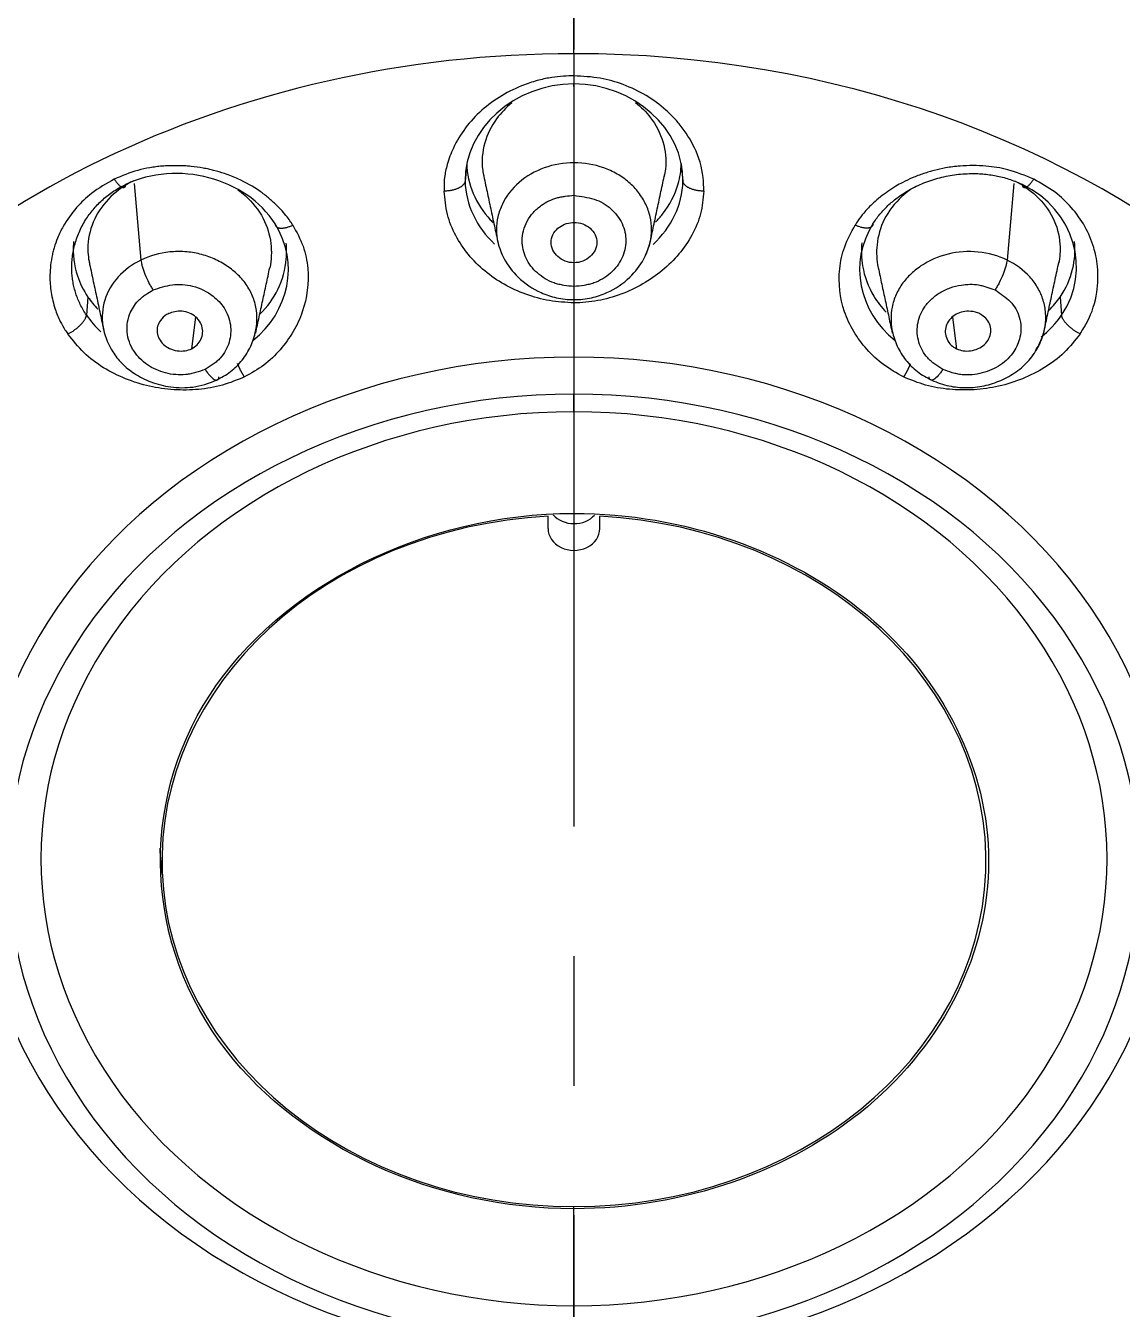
# Model space of a CAD drawing. Extents: x 0 to 1128, y 0 to 827.
# Drawn here: x 426.5 to 447.66, y 532.91 to 557.69 of the extents above; entities that cross this region are included whole.
import ezdxf

# ---------------------------------------------------------------- set-up
doc = ezdxf.new("R2010")
doc.units = 0
doc.header["$LTSCALE"] = 10
doc.header["$MEASUREMENT"] = 0
doc.linetypes.add('CENTER', pattern=[2, 1.25, -0.25, 0.25, -0.25])
doc.layers.add('1', color=7, linetype='CONTINUOUS')

msp = doc.modelspace()

# ---------------------------------------------------------------- linework, layer by layer
at = {"layer": '1', "color": 7, "linetype": 'Continuous', "lineweight": -3}
for p, q in [((437.081, 557.147), (437.081, 558.953)), ((437.081, 557.147), (437.081, 556.719)), ((437.081, 556.549), (437.081, 555.043)), ((435.012, 555.024), (434.98, 554.688)), ((439.151, 555.024), (439.183, 554.688)), ((428.592, 554.641), (428.726, 553.165)), ((445.571, 554.641), (445.437, 553.165)), ((437.081, 553.88), (437.081, 553.112)), ((427.702, 552.451), (427.674, 552.101)), ((446.461, 552.451), (446.489, 552.101)), ((437.081, 552.198), (437.081, 551.291)), ((429.779, 552.062), (429.702, 551.453)), ((444.384, 552.062), (444.461, 551.453)), ((437.081, 551.291), (437.081, 550.577)), ((437.081, 550.236), (437.081, 550.577)), ((437.081, 550.236), (437.081, 548.275)), ((436.581, 547.981), (436.581, 548.219)), ((437.581, 547.981), (437.581, 548.219)), ((437.081, 534.856), (437.081, 534.898)), ((437.081, 532.985), (437.081, 534.856)), ((437.081, 532.274), (437.081, 532.985))]:
    msp.add_line(p, q, dxfattribs=at)
for centre, major_axis, start_param, end_param in [((437.081, 545.153), (38.932, 0), 1.570796, 3.633743), ((437.081, 545.153), (38.932, 0), 5.765608, 7.853982), ((437.081, 545.084), (38.762, 0), 1.570796, 4.712389), ((437.081, 545.084), (38.762, 0), 4.712389, 7.853982), ((437.081, 545.06), (38.555, 0), 1.570796, 4.712389), ((437.081, 545.06), (38.555, 0), 4.712389, 7.853982), ((437.081, 545.06), (-37.7, 0), 4.712389, 7.319813), ((437.081, 545.06), (-37.7, 0), 2.104965, 4.712389), ((437.081, 544.908), (37.4, 0), 1.570796, 2.79938), ((437.081, 544.908), (37.4, 0), 0.336028, 1.570796), ((437.081, 544.651), (37.281, 0), 0, 3.141593), ((437.081, 544.455), (-36.953, 0), 4.712389, 6.283185), ((437.081, 544.455), (-36.953, 0), 3.141593, 4.712389), ((437.081, 541.86), (-18.228, 0), 4.712389, 7.853982), ((437.081, 541.86), (-18.228, 0), 3.141593, 4.712389), ((437.081, 541.64), (11.507, 0), 1.570796, 4.712389), ((437.081, 541.64), (11.507, 0), 4.712389, 7.853982), ((437.081, 541.425), (10.912, 0), 1.570796, 4.712389), ((437.081, 541.425), (10.912, 0), 4.712389, 7.853982), ((437.081, 541.611), (-10.285, 0), 4.712389, 7.853982), ((437.081, 541.611), (-10.285, 0), 1.570796, 4.712389), ((437.081, 548.497), (0.5, 0), 3.77185, 4.712389), ((437.081, 548.497), (0.5, 0), 4.712389, 5.633882), ((437.081, 541.565), (7.95, 0), 1.633731, 7.791047), ((437.081, 547.981), (-0.5, 0), 0, 3.141593), ((437.081, 544.455), (-36.953, 0), 0, 1.570796), ((437.081, 544.455), (-36.953, 0), 1.570796, 3.141593), ((437.081, 542.081), (8, 0), 3.181648, 3.261317), ((437.081, 541.86), (-18.228, 0), 1.570796, 3.141593)]:
    msp.add_ellipse(centre, major_axis=major_axis, ratio=0.838671, start_param=start_param, end_param=end_param, dxfattribs=at)
at = {"layer": '1', "color": 1, "linetype": 'CENTER', "lineweight": -3}
msp.add_open_spline([(437.081, 594.731), (437.081, 171.71)], degree=1, dxfattribs=at)
at = {"layer": '1', "color": 7, "linetype": 'Continuous', "lineweight": -3}
for points, knots in [([(437.082, 589.079), (435.616, 589.09), (432.612, 588.991), (428.205, 588.453), (424.021, 587.598), (420.275, 586.519), (416.971, 585.304), (414.105, 584.016), (411.652, 582.709), (409.388, 581.315), (407.376, 579.892), (405.667, 578.513), (404.366, 577.346), (403.311, 576.315), (402.373, 575.319), (401.439, 574.239), (400.52, 573.07), (399.578, 571.733), (398.609, 570.172), (397.595, 568.254), (396.669, 566.071), (395.907, 563.685), (395.389, 561.288), (395.069, 558.599), (395.042, 556.73), (395.087, 555.661)], [0, 0, 0, 0, 0.064721, 0.133436, 0.197352, 0.256812, 0.311316, 0.360669, 0.405217, 0.445127, 0.49094, 0.528108, 0.556544, 0.580716, 0.604638, 0.628295, 0.656369, 0.684261, 0.716828, 0.75682, 0.804138, 0.848945, 0.897193, 0.941937, 1, 1, 1, 1]), ([(479.075, 555.666), (479.121, 556.733), (479.094, 558.6), (478.774, 561.288), (478.256, 563.684), (477.494, 566.071), (476.567, 568.253), (475.554, 570.172), (474.585, 571.732), (473.647, 573.064), (472.736, 574.224), (471.817, 575.288), (470.9, 576.265), (469.872, 577.275), (468.6, 578.424), (466.917, 579.793), (464.924, 581.216), (462.67, 582.617), (460.219, 583.936), (457.351, 585.239), (454.034, 586.472), (450.266, 587.568), (446.049, 588.439), (441.6, 588.988), (438.565, 589.09), (437.081, 589.078)], [0, 0, 0, 0, 0.057989, 0.102735, 0.150988, 0.195799, 0.243121, 0.283117, 0.315685, 0.343512, 0.371334, 0.394633, 0.418061, 0.441605, 0.46944, 0.506212, 0.551838, 0.591748, 0.636407, 0.685962, 0.740773, 0.800676, 0.865146, 0.934513, 1, 1, 1, 1]), ([(431.04, 512.535), (425.999, 513.17), (421.141, 514.611), (412.396, 518.844), (408.492, 521.677), (402.205, 528.29), (399.797, 532.118), (396.83, 540.21), (396.254, 544.5), (397.009, 552.952), (398.337, 557.122), (402.73, 564.753), (405.778, 568.231), (413.193, 573.996), (417.54, 576.293), (426.974, 579.4), (431.994, 580.201), (437.081, 580.199)], [0, 0, 0, 0, 0.125, 0.125, 0.25, 0.25, 0.375, 0.375, 0.5, 0.5, 0.625, 0.625, 0.75, 0.75, 0.875, 0.875, 1, 1, 1, 1]), ([(443.123, 512.535), (448.124, 513.167), (452.981, 514.592), (461.741, 518.832), (465.642, 521.647), (471.949, 528.279), (474.354, 532.094), (477.336, 540.2), (477.912, 544.488), (477.157, 552.948), (475.825, 557.116), (471.437, 564.759), (468.382, 568.232), (460.967, 574.002), (456.61, 576.298), (447.195, 579.397), (442.139, 580.199), (437.081, 580.199)], [0, 0, 0, 0, 0.125, 0.125, 0.25, 0.25, 0.375, 0.375, 0.5, 0.5, 0.625, 0.625, 0.75, 0.75, 0.875, 0.875, 1, 1, 1, 1]), ([(437.081, 556.719), (437.013, 556.718), (436.87, 556.716), (436.643, 556.691), (436.39, 556.637), (435.904, 556.481), (435.253, 556.096), (434.809, 555.499), (434.635, 555.035), (434.582, 554.784), (434.572, 554.623), (434.574, 554.535), (434.576, 554.506), (434.576, 554.495)], [0, 0, 0, 0, 0.05176, 0.108555, 0.172975, 0.248099, 0.500481, 0.752853, 0.850284, 0.924049, 0.974393, 0.990426, 1, 1, 1, 1]), ([(439.586, 554.495), (439.584, 554.583), (439.577, 554.869), (439.443, 555.314), (439.2, 555.695), (438.996, 555.927), (438.677, 556.235), (438.206, 556.512), (437.577, 556.693), (437.251, 556.71), (437.081, 556.719)], [0, 0, 0, 0, 0.076539, 0.248309, 0.393171, 0.453606, 0.502018, 0.753925, 0.871464, 1, 1, 1, 1]), ([(435.883, 556.198), (435.77, 556.108), (435.671, 556.004), (435.485, 555.75), (435.407, 555.59), (435.311, 555.254), (435.296, 555.072), (435.325, 554.856), (435.332, 554.816), (435.341, 554.777)], [0, 0, 0, 0, 0.255569, 0.255569, 0.580676, 0.580676, 0.923237, 0.923237, 1, 1, 1, 1]), ([(438.267, 556.208), (438.378, 556.121), (438.477, 556.021), (438.665, 555.771), (438.746, 555.613), (438.848, 555.278), (438.866, 555.096), (438.841, 554.872), (438.833, 554.824), (438.822, 554.777)], [0, 0, 0, 0, 0.247743, 0.247743, 0.569404, 0.569404, 0.908549, 0.908549, 1, 1, 1, 1]), ([(431.656, 553.839), (431.643, 553.858), (431.609, 553.911), (431.512, 554.045), (431.369, 554.202), (431.19, 554.365), (430.954, 554.547), (430.667, 554.706), (430.36, 554.83), (430.168, 554.886), (430.03, 554.919), (429.886, 554.948), (429.728, 554.971), (429.554, 554.983), (429.366, 554.988), (429.184, 554.983), (429.014, 554.964), (428.858, 554.94), (428.58, 554.881), (428.36, 554.789), (428.211, 554.726)], [0, 0, 0, 0, 0.018744, 0.053071, 0.136767, 0.191393, 0.246907, 0.373645, 0.444637, 0.500813, 0.525716, 0.552552, 0.611987, 0.646453, 0.684097, 0.754156, 0.783905, 0.813897, 0.874653, 1, 1, 1, 1]), ([(435.012, 555.024), (435.016, 554.83), (435.059, 554.634), (435.214, 554.268), (435.327, 554.094), (435.485, 553.921), (435.503, 553.901), (435.522, 553.882)], [0, 0, 0, 0, 0.467936, 0.467936, 0.938964, 0.938964, 1, 1, 1, 1]), ([(437.081, 555.043), (436.885, 555.043), (436.494, 554.973), (435.993, 554.689), (435.72, 554.329), (435.604, 554.003), (435.574, 553.75), (435.595, 553.578), (435.616, 553.492), (435.618, 553.488)], [0, 0, 0, 0, 0.220952, 0.441904, 0.662855, 0.773331, 0.883807, 0.994283, 1, 1, 1, 1]), ([(438.455, 553.25), (438.457, 553.254), (438.497, 553.334), (438.558, 553.497), (438.589, 553.749), (438.559, 554.002), (438.474, 554.245), (438.336, 554.471), (438.148, 554.67), (437.919, 554.832), (437.573, 554.991), (437.28, 555.043), (437.081, 555.043)], [0, 0, 0, 0, 0.004678, 0.10421, 0.203742, 0.303275, 0.402807, 0.502339, 0.601871, 0.701403, 0.800936, 1, 1, 1, 1]), ([(437.081, 555.043), (437.081, 555.026), (437.081, 554.988), (437.081, 554.919), (437.081, 554.838), (437.081, 554.721), (437.081, 554.598), (437.081, 554.487), (437.081, 554.437), (437.081, 554.414)], [0, 0, 0, 0, 0.123912, 0.249145, 0.374378, 0.499611, 0.750076, 0.875309, 1, 1, 1, 1]), ([(438.654, 553.896), (438.702, 553.946), (438.748, 553.998), (438.927, 554.228), (439.031, 554.427), (439.128, 554.761), (439.148, 554.893), (439.151, 555.024)], [0, 0, 0, 0, 0.159847, 0.159847, 0.680922, 0.680922, 1, 1, 1, 1]), ([(445.952, 554.726), (445.788, 554.794), (445.494, 554.914), (445.008, 554.99), (444.602, 554.991), (444.269, 554.95), (444.071, 554.905), (443.93, 554.866), (443.788, 554.821), (443.616, 554.756), (443.438, 554.671), (443.281, 554.585), (443.087, 554.457), (442.873, 554.289), (442.685, 554.095), (442.574, 553.948), (442.525, 553.867), (442.507, 553.839)], [0, 0, 0, 0, 0.137586, 0.245941, 0.371958, 0.442463, 0.499477, 0.525628, 0.553364, 0.613557, 0.666301, 0.705635, 0.753132, 0.848234, 0.921131, 0.972109, 1, 1, 1, 1]), ([(428.211, 554.726), (428.059, 554.64), (427.787, 554.487), (427.46, 554.169), (427.249, 553.872), (427.118, 553.606), (427.06, 553.437), (427.026, 553.314), (426.998, 553.186), (426.974, 553.026), (426.968, 552.852), (426.972, 552.691), (426.999, 552.483), (427.056, 552.24), (427.153, 552.001), (427.242, 551.843), (427.297, 551.765), (427.317, 551.738)], [0, 0, 0, 0, 0.137586, 0.245941, 0.371958, 0.442463, 0.499477, 0.525628, 0.553364, 0.613557, 0.666301, 0.705635, 0.753132, 0.848233, 0.921131, 0.972108, 1, 1, 1, 1]), ([(428.587, 554.696), (428.422, 554.616), (428.272, 554.511), (428.016, 554.263), (427.908, 554.116), (427.756, 553.799), (427.712, 553.624), (427.698, 553.332), (427.707, 553.213), (427.732, 553.096)], [0, 0, 0, 0, 0.26247, 0.26247, 0.534052, 0.534052, 0.812666, 0.812666, 1, 1, 1, 1]), ([(445.576, 554.696), (445.733, 554.62), (445.877, 554.521), (446.131, 554.282), (446.241, 554.137), (446.399, 553.822), (446.446, 553.648), (446.466, 553.348), (446.457, 553.22), (446.431, 553.096)], [0, 0, 0, 0, 0.249866, 0.249866, 0.52108, 0.52108, 0.800119, 0.800119, 1, 1, 1, 1]), ([(446.846, 551.738), (446.895, 551.815), (447.052, 552.067), (447.191, 552.511), (447.2, 552.945), (447.156, 553.233), (447.056, 553.635), (446.807, 554.074), (446.366, 554.495), (446.094, 554.647), (445.952, 554.726)], [0, 0, 0, 0, 0.076539, 0.248308, 0.393169, 0.453603, 0.502015, 0.753921, 0.87163, 1, 1, 1, 1]), ([(430.597, 554.519), (430.645, 554.484), (430.691, 554.447), (430.878, 554.281), (430.998, 554.13), (431.161, 553.815), (431.211, 553.649), (431.251, 553.328), (431.244, 553.169), (431.212, 553.016)], [0, 0, 0, 0, 0.096447, 0.096447, 0.417012, 0.417012, 0.717995, 0.717995, 1, 1, 1, 1]), ([(437.081, 552.338), (436.922, 552.347), (436.605, 552.365), (436.148, 552.493), (435.726, 552.686), (435.222, 553.032), (434.837, 553.502), (434.617, 554.049), (434.59, 554.344), (434.576, 554.495)], [0, 0, 0, 0, 0.122713, 0.244891, 0.367233, 0.490093, 0.738038, 0.866371, 1, 1, 1, 1]), ([(439.586, 554.495), (439.573, 554.347), (439.547, 554.055), (439.316, 553.511), (438.828, 552.93), (438.146, 552.537), (437.545, 552.368), (437.235, 552.338), (437.081, 552.338), (437.081, 552.338)], [0, 0, 0, 0, 0.131508, 0.260237, 0.512237, 0.759755, 0.880943, 0.999988, 1, 1, 1, 1]), ([(443.56, 554.515), (443.507, 554.476), (443.456, 554.435), (443.268, 554.262), (443.15, 554.109), (442.993, 553.792), (442.946, 553.626), (442.913, 553.312), (442.92, 553.161), (442.951, 553.015)], [0, 0, 0, 0, 0.107409, 0.107409, 0.429091, 0.429091, 0.730472, 0.730472, 1, 1, 1, 1]), ([(437.081, 552.653), (437.016, 552.659), (436.918, 552.669), (436.789, 552.694), (436.665, 552.73), (436.522, 552.801), (436.32, 552.947), (436.134, 553.192), (436.066, 553.488), (436.097, 553.733), (436.171, 553.919), (436.291, 554.087), (436.438, 554.216), (436.593, 554.308), (436.722, 554.359), (436.83, 554.384), (436.941, 554.401), (437.025, 554.409), (437.081, 554.414)], [0, 0, 0, 0, 0.063042, 0.094196, 0.125209, 0.187664, 0.250102, 0.374984, 0.499861, 0.571217, 0.64257, 0.713923, 0.785286, 0.839201, 0.892766, 0.919409, 0.946138, 1, 1, 1, 1]), ([(437.081, 554.414), (437.147, 554.404), (437.278, 554.385), (437.469, 554.343), (437.648, 554.269), (437.847, 554.12), (437.996, 553.925), (438.07, 553.705), (438.095, 553.477), (438.028, 553.19), (437.805, 552.9), (437.558, 552.748), (437.373, 552.694), (437.245, 552.669), (437.147, 552.659), (437.081, 552.653)], [0, 0, 0, 0, 0.064052, 0.126755, 0.188326, 0.250857, 0.375724, 0.438167, 0.500616, 0.625533, 0.750452, 0.874799, 0.905823, 0.936975, 1, 1, 1, 1]), ([(431.656, 553.839), (431.729, 553.704), (431.873, 553.439), (431.986, 552.868), (431.897, 552.156), (431.529, 551.531), (431.109, 551.126), (430.851, 550.981), (430.723, 550.909)], [0, 0, 0, 0, 0.131504, 0.26022, 0.512194, 0.75971, 0.880917, 1, 1, 1, 1]), ([(437.081, 553.112), (436.966, 553.112), (436.737, 553.203), (436.594, 553.506), (436.733, 553.798), (436.946, 553.883), (437.051, 553.889)], [0, 0, 0, 0, 0.255642, 0.511283, 0.766925, 1, 1, 1, 1]), ([(437.051, 553.889), (437.061, 553.89), (437.186, 553.894), (437.426, 553.807), (437.569, 553.506), (437.426, 553.203), (437.197, 553.112), (437.081, 553.112)], [0, 0, 0, 0, 0.021576, 0.266182, 0.510788, 0.755394, 1, 1, 1, 1]), ([(443.44, 550.909), (443.307, 550.984), (443.043, 551.132), (442.721, 551.435), (442.466, 551.781), (442.228, 552.293), (442.164, 552.864), (442.286, 553.433), (442.433, 553.702), (442.507, 553.839)], [0, 0, 0, 0, 0.122698, 0.244869, 0.367211, 0.490074, 0.73803, 0.866369, 1, 1, 1, 1]), ([(427.427, 553.522), (427.426, 553.511), (427.425, 553.501), (427.407, 553.281), (427.432, 553.065), (427.546, 552.719), (427.615, 552.579), (427.702, 552.451)], [0, 0, 0, 0, 0.028636, 0.028636, 0.600935, 0.600935, 1, 1, 1, 1]), ([(431.018, 552.117), (431.019, 552.118), (431.02, 552.119), (431.164, 552.261), (431.282, 552.425), (431.457, 552.785), (431.514, 552.987), (431.539, 553.289), (431.538, 553.391), (431.528, 553.493)], [0, 0, 0, 0, 0.001944, 0.001944, 0.385938, 0.385938, 0.795858, 0.795858, 1, 1, 1, 1]), ([(435.61, 553.521), (435.638, 553.402), (435.731, 553.153), (436.005, 552.798), (436.367, 552.551), (436.749, 552.424), (436.965, 552.401), (437.081, 552.401)], [0, 0, 0, 0, 0.180224, 0.406032, 0.676579, 0.830482, 1, 1, 1, 1]), ([(437.081, 552.401), (437.198, 552.401), (437.413, 552.424), (437.795, 552.551), (438.157, 552.797), (438.431, 553.153), (438.525, 553.402), (438.553, 553.521)], [0, 0, 0, 0, 0.16919, 0.322896, 0.593331, 0.819325, 1, 1, 1, 1]), ([(442.635, 553.495), (442.62, 553.347), (442.625, 553.198), (442.684, 552.848), (442.759, 552.647), (442.935, 552.356), (443.015, 552.251), (443.106, 552.156)], [0, 0, 0, 0, 0.307429, 0.307429, 0.739908, 0.739908, 1, 1, 1, 1]), ([(446.461, 552.451), (446.575, 552.617), (446.657, 552.802), (446.744, 553.164), (446.756, 553.344), (446.738, 553.52)], [0, 0, 0, 0, 0.520448, 0.520448, 1, 1, 1, 1]), ([(430.907, 551.67), (430.91, 551.679), (430.963, 551.85), (430.983, 552.113), (430.9, 552.44), (430.782, 552.672), (430.609, 552.88), (430.394, 553.055), (430.144, 553.194), (429.866, 553.288), (429.573, 553.333), (429.182, 553.327), (428.898, 553.249), (428.726, 553.165)], [0, 0, 0, 0, 0.009656, 0.174713, 0.257242, 0.339771, 0.422299, 0.504828, 0.587357, 0.669885, 0.752414, 0.834943, 1, 1, 1, 1]), ([(445.437, 553.165), (445.267, 553.248), (444.887, 553.351), (444.289, 553.314), (443.843, 553.115), (443.555, 552.881), (443.382, 552.673), (443.263, 552.441), (443.186, 552.138), (443.196, 551.91), (443.228, 551.771)], [0, 0, 0, 0, 0.170845, 0.341691, 0.512536, 0.597958, 0.683381, 0.768804, 0.854226, 1, 1, 1, 1]), ([(428.726, 553.165), (428.556, 553.083), (428.258, 552.858), (427.989, 552.401), (427.964, 552.032), (428.001, 551.839), (428.007, 551.813)], [0, 0, 0, 0, 0.316919, 0.633839, 0.950758, 1, 1, 1, 1]), ([(428.726, 553.165), (428.728, 553.149), (428.733, 553.112), (428.748, 553.046), (428.771, 552.971), (428.811, 552.863), (428.862, 552.751), (428.917, 552.652), (428.945, 552.608), (428.958, 552.588)], [0, 0, 0, 0, 0.123912, 0.249145, 0.374378, 0.499611, 0.750076, 0.875309, 1, 1, 1, 1]), ([(445.437, 553.165), (445.435, 553.149), (445.43, 553.112), (445.415, 553.046), (445.392, 552.971), (445.352, 552.863), (445.3, 552.751), (445.245, 552.652), (445.218, 552.608), (445.205, 552.588)], [0, 0, 0, 0, 0.123912, 0.249145, 0.374378, 0.499611, 0.750076, 0.875309, 1, 1, 1, 1]), ([(445.98, 551.406), (445.981, 551.408), (446.032, 551.483), (446.113, 551.64), (446.18, 551.888), (446.192, 552.142), (446.144, 552.394), (446.039, 552.631), (445.832, 552.914), (445.609, 553.082), (445.437, 553.165)], [0, 0, 0, 0, 0.003364, 0.127943, 0.252523, 0.377102, 0.501682, 0.626261, 0.750841, 1, 1, 1, 1]), ([(428.958, 552.588), (429.02, 552.608), (429.142, 552.648), (429.332, 552.692), (429.529, 552.701), (429.806, 552.652), (430.104, 552.507), (430.357, 552.236), (430.476, 551.918), (430.449, 551.573), (430.322, 551.336), (430.194, 551.209), (430.097, 551.134), (430.017, 551.086), (429.964, 551.053)], [0, 0, 0, 0, 0.063636, 0.126087, 0.187937, 0.250871, 0.393801, 0.500685, 0.625163, 0.749836, 0.87491, 0.906041, 0.937167, 1, 1, 1, 1]), ([(444.199, 551.053), (444.146, 551.087), (444.067, 551.136), (443.969, 551.212), (443.882, 551.295), (443.799, 551.417), (443.708, 551.63), (443.686, 551.921), (443.797, 552.207), (443.964, 552.408), (444.134, 552.539), (444.334, 552.635), (444.534, 552.685), (444.722, 552.701), (444.862, 552.691), (444.971, 552.667), (445.076, 552.636), (445.153, 552.607), (445.205, 552.588)], [0, 0, 0, 0, 0.063042, 0.094196, 0.125209, 0.187664, 0.250102, 0.374984, 0.499861, 0.571217, 0.64257, 0.713923, 0.785286, 0.839201, 0.892766, 0.919409, 0.946138, 1, 1, 1, 1]), ([(429.964, 551.053), (429.903, 551.032), (429.813, 550.999), (429.687, 550.967), (429.559, 550.946), (429.395, 550.948), (429.136, 550.991), (428.835, 551.126), (428.607, 551.355), (428.494, 551.582), (428.452, 551.776), (428.46, 551.972), (428.513, 552.145), (428.595, 552.291), (428.678, 552.39), (428.758, 552.457), (428.843, 552.519), (428.912, 552.56), (428.958, 552.588)], [0, 0, 0, 0, 0.063042, 0.094196, 0.125209, 0.187664, 0.250102, 0.374984, 0.499861, 0.571217, 0.64257, 0.713923, 0.785286, 0.839201, 0.892766, 0.919409, 0.946138, 1, 1, 1, 1]), ([(437.081, 552.653), (437.081, 552.628), (437.081, 552.578), (437.081, 552.488), (437.081, 552.422), (437.081, 552.396), (437.081, 552.396), (437.081, 552.4), (437.081, 552.401)], [0, 0, 0, 0, 0.160066, 0.320828, 0.642352, 0.803114, 0.963876, 1, 1, 1, 1]), ([(445.205, 552.588), (445.257, 552.553), (445.36, 552.483), (445.502, 552.367), (445.613, 552.227), (445.708, 551.998), (445.718, 551.704), (445.58, 551.377), (445.325, 551.125), (444.967, 550.966), (444.666, 550.936), (444.473, 550.965), (444.349, 550.998), (444.259, 551.031), (444.199, 551.053)], [0, 0, 0, 0, 0.063636, 0.126087, 0.187937, 0.250871, 0.393801, 0.500685, 0.625163, 0.749836, 0.87491, 0.906041, 0.937167, 1, 1, 1, 1]), ([(429.22, 552.112), (429.175, 552.08), (429.134, 552.042), (429.077, 551.965), (429.058, 551.927), (429.037, 551.848), (429.034, 551.806), (429.044, 551.724), (429.057, 551.684), (429.097, 551.606), (429.126, 551.568), (429.195, 551.505), (429.235, 551.478), (429.324, 551.436), (429.375, 551.421), (429.477, 551.407), (429.529, 551.407), (429.622, 551.422), (429.664, 551.435), (429.702, 551.453)], [0, 0, 0, 0, 0.132601, 0.132601, 0.237972, 0.237972, 0.343557, 0.343557, 0.448926, 0.448926, 0.561915, 0.561915, 0.671392, 0.671392, 0.788006, 0.788006, 0.901862, 0.901862, 1, 1, 1, 1]), ([(429.702, 551.453), (429.742, 551.473), (429.779, 551.499), (429.839, 551.56), (429.864, 551.595), (429.901, 551.673), (429.913, 551.717), (429.919, 551.805), (429.913, 551.849), (429.886, 551.936), (429.863, 551.978), (429.803, 552.05), (429.767, 552.081), (429.686, 552.132), (429.64, 552.152), (429.544, 552.176), (429.494, 552.18), (429.399, 552.174), (429.355, 552.164), (429.281, 552.14), (429.25, 552.127), (429.22, 552.112)], [0, 0, 0, 0, 0.098506, 0.098506, 0.196465, 0.196465, 0.303981, 0.303981, 0.41042, 0.41042, 0.520243, 0.520243, 0.623988, 0.623988, 0.728719, 0.728719, 0.832938, 0.832938, 0.928316, 0.928316, 1, 1, 1, 1]), ([(444.868, 552.148), (444.812, 552.165), (444.753, 552.176), (444.647, 552.177), (444.599, 552.172), (444.509, 552.147), (444.466, 552.127), (444.39, 552.077), (444.356, 552.047), (444.299, 551.977), (444.277, 551.936), (444.25, 551.853), (444.244, 551.809), (444.248, 551.722), (444.26, 551.677), (444.298, 551.595), (444.326, 551.556), (444.389, 551.496), (444.423, 551.472), (444.461, 551.453)], [0, 0, 0, 0, 0.132601, 0.132601, 0.237972, 0.237972, 0.343557, 0.343557, 0.448926, 0.448926, 0.561915, 0.561915, 0.671392, 0.671392, 0.788006, 0.788006, 0.901862, 0.901862, 1, 1, 1, 1]), ([(444.461, 551.453), (444.501, 551.434), (444.547, 551.42), (444.639, 551.408), (444.686, 551.407), (444.783, 551.42), (444.833, 551.434), (444.923, 551.476), (444.965, 551.503), (445.037, 551.568), (445.067, 551.607), (445.108, 551.688), (445.12, 551.731), (445.128, 551.816), (445.124, 551.861), (445.099, 551.943), (445.077, 551.983), (445.022, 552.049), (444.989, 552.077), (444.926, 552.119), (444.898, 552.135), (444.868, 552.148)], [0, 0, 0, 0, 0.098506, 0.098506, 0.196465, 0.196465, 0.303981, 0.303981, 0.41042, 0.41042, 0.520243, 0.520243, 0.623988, 0.623988, 0.728719, 0.728719, 0.832938, 0.832938, 0.928316, 0.928316, 1, 1, 1, 1]), ([(430.723, 550.909), (430.583, 550.851), (430.302, 550.735), (429.838, 550.657), (429.361, 550.65), (428.724, 550.74), (428.116, 550.986), (427.607, 551.367), (427.414, 551.613), (427.317, 551.738)], [0, 0, 0, 0, 0.120358, 0.241643, 0.364231, 0.488029, 0.738055, 0.866906, 1, 1, 1, 1]), ([(428.004, 551.826), (428.039, 551.668), (428.132, 551.439), (428.355, 551.159), (428.604, 550.958), (428.924, 550.796), (429.309, 550.698), (429.751, 550.695), (430.031, 550.779), (430.175, 550.847)], [0, 0, 0, 0, 0.175355, 0.281474, 0.399214, 0.529176, 0.671644, 0.827273, 1, 1, 1, 1]), ([(430.175, 550.847), (430.276, 550.892), (430.46, 551.001), (430.69, 551.228), (430.854, 551.497), (430.919, 551.691), (430.94, 551.793)], [0, 0, 0, 0, 0.251163, 0.500425, 0.749947, 1, 1, 1, 1]), ([(443.223, 551.793), (443.244, 551.691), (443.308, 551.497), (443.473, 551.228), (443.702, 551.001), (443.886, 550.892), (443.988, 550.847)], [0, 0, 0, 0, 0.249944, 0.499397, 0.748678, 1, 1, 1, 1]), ([(446.846, 551.738), (446.749, 551.613), (446.556, 551.368), (446.047, 550.986), (445.44, 550.741), (444.802, 550.65), (444.326, 550.658), (443.861, 550.735), (443.58, 550.851), (443.44, 550.909)], [0, 0, 0, 0, 0.13287, 0.261622, 0.511677, 0.635547, 0.758214, 0.879573, 1, 1, 1, 1]), ([(443.988, 550.847), (444.093, 550.797), (444.307, 550.724), (444.654, 550.69), (444.996, 550.728), (445.324, 550.833), (445.622, 551), (445.875, 551.227), (446.064, 551.508), (446.136, 551.716), (446.16, 551.826)], [0, 0, 0, 0, 0.128192, 0.252531, 0.375761, 0.499006, 0.622606, 0.747, 0.872968, 1, 1, 1, 1]), ([(429.964, 551.053), (429.978, 551.032), (430.008, 550.989), (430.07, 550.913), (430.13, 550.86), (430.177, 550.844), (430.204, 550.85), (430.221, 550.872), (430.227, 550.896), (430.229, 550.909)], [0, 0, 0, 0, 0.124691, 0.249924, 0.500389, 0.625622, 0.750855, 0.876088, 1, 1, 1, 1]), ([(444.199, 551.053), (444.185, 551.032), (444.155, 550.989), (444.093, 550.913), (444.033, 550.86), (443.986, 550.844), (443.959, 550.85), (443.941, 550.872), (443.936, 550.896), (443.934, 550.909)], [0, 0, 0, 0, 0.124691, 0.249924, 0.500389, 0.625622, 0.750855, 0.876088, 1, 1, 1, 1]), ([(430.367, 537.917), (428.798, 539.949), (428.685, 542.659), (431.419, 546.878), (434.194, 548.275), (437.081, 548.275)], [0, 0, 0, 0, 0.5, 0.5, 1, 1, 1, 1]), ([(437.081, 548.275), (439.195, 548.275), (441.262, 547.547), (444.214, 545.071), (445.08, 543.32), (445.083, 539.82), (444.235, 538.078), (441.25, 535.571), (439.195, 534.856), (437.081, 534.856)], [0, 0, 0, 0, 0.25, 0.25, 0.5, 0.5, 0.75, 0.75, 1, 1, 1, 1])]:
    msp.add_open_spline(points, degree=3, knots=knots, dxfattribs=at)
for points, weights in [([(437.081, 556.719), (437.081, 556.511), (437.081, 556.447), (437.081, 556.566)], [1.00000130785, 0.800168944141, 0.800168508192, 1]), ([(428.425, 554.621), (428.419, 554.501), (428.33, 554.544), (428.211, 554.726)], [1, 0.800168943181, 0.800168943193, 1.00000000004]), ([(434.98, 554.688), (434.968, 554.576), (434.803, 554.497), (434.576, 554.495)], [0.99999973095, 0.814871301698, 0.814871391243, 0.999999999587]), ([(439.586, 554.495), (439.36, 554.497), (439.195, 554.576), (439.183, 554.688)], [1.00000000167, 0.814871382359, 0.81487141316, 1.00000009407]), ([(442.849, 553.864), (443.398, 554.74), (444.751, 555.099), (445.738, 554.621)], [0.999999790567, 0.999999781516, 0.999999774071, 0.999999773935]), ([(445.952, 554.726), (445.833, 554.544), (445.744, 554.501), (445.738, 554.621)], [1.00000000004, 0.800168943191, 0.80016894318, 1]), ([(427.674, 552.101), (427.091, 552.961), (427.438, 554.143), (428.425, 554.621)], [0.999999790755, 0.999999781712, 0.999999774273, 0.999999774138]), ([(431.314, 553.864), (431.318, 553.756), (431.458, 553.746), (431.656, 553.839)], [0.999999669286, 0.814871093832, 0.814871204056, 0.999999999958]), ([(442.849, 553.864), (442.845, 553.756), (442.705, 553.746), (442.507, 553.839)], [0.999999706926, 0.8148713017, 0.814871399252, 0.999999999582]), ([(427.317, 551.738), (427.51, 551.835), (427.657, 551.983), (427.674, 552.101)], [1.00000000003, 0.8148714036, 0.81487133384, 0.999999790752]), ([(446.846, 551.738), (446.652, 551.835), (446.506, 551.983), (446.489, 552.101)], [1.00000000167, 0.814871382396, 0.814871413197, 1.00000009407]), ([(430.723, 550.909), (430.673, 550.985), (430.625, 551.075), (430.589, 551.17)], [1.00000000042, 0.912132839879, 0.869293413521, 0.871481721349]), ([(443.57, 551.16), (443.534, 551.069), (443.488, 550.982), (443.44, 550.909)], [0.871415058701, 0.872271603966, 0.915133251202, 1.00000000041])]:
    msp.add_rational_spline(points, weights, degree=3, dxfattribs=at)
for points, degree in [([(437.081, 556.566), (435.934, 556.562), (434.965, 555.693), (434.98, 554.688)], 3), ([(439.183, 554.688), (439.204, 555.691), (438.233, 556.562), (437.081, 556.566)], 3), ([(431.314, 553.864), (430.759, 554.747), (429.422, 555.099), (428.425, 554.621)], 3), ([(434.98, 554.688), (434.989, 554.228), (435.205, 553.797), (435.55, 553.47)], 3), ([(435.332, 554.819), (435.616, 553.493)], 1), ([(438.547, 553.493), (438.831, 554.819)], 1), ([(438.61, 553.467), (438.956, 553.794), (439.174, 554.225), (439.183, 554.688)], 3), ([(446.489, 552.101), (447.079, 552.967), (446.736, 554.133), (445.738, 554.621)], 3), ([(430.885, 551.611), (431.583, 552.161), (431.785, 553.115), (431.314, 553.864)], 3), ([(442.849, 553.864), (442.379, 553.118), (442.577, 552.164), (443.277, 551.612)], 3), ([(427.726, 553.124), (428.011, 551.793)], 1), ([(430.939, 551.751), (431.211, 553.014)], 1), ([(442.952, 553.013), (443.223, 551.751)], 1), ([(446.152, 551.793), (446.437, 553.124)], 1), ([(427.702, 552.451), (427.758, 552.368), (427.824, 552.289), (427.896, 552.215)], 3), ([(446.243, 552.191), (446.325, 552.272), (446.398, 552.359), (446.461, 552.451)], 3), ([(427.674, 552.101), (427.753, 551.985), (427.847, 551.878), (427.951, 551.782)], 3), ([(446.095, 551.682), (446.247, 551.802), (446.381, 551.943), (446.489, 552.101)], 3), ([(437.081, 534.856), (434.401, 534.856), (431.825, 536.03), (430.367, 537.917)], 3)]:
    msp.add_open_spline(points, degree=degree, dxfattribs=at)

doc.saveas('drawing.dxf')
